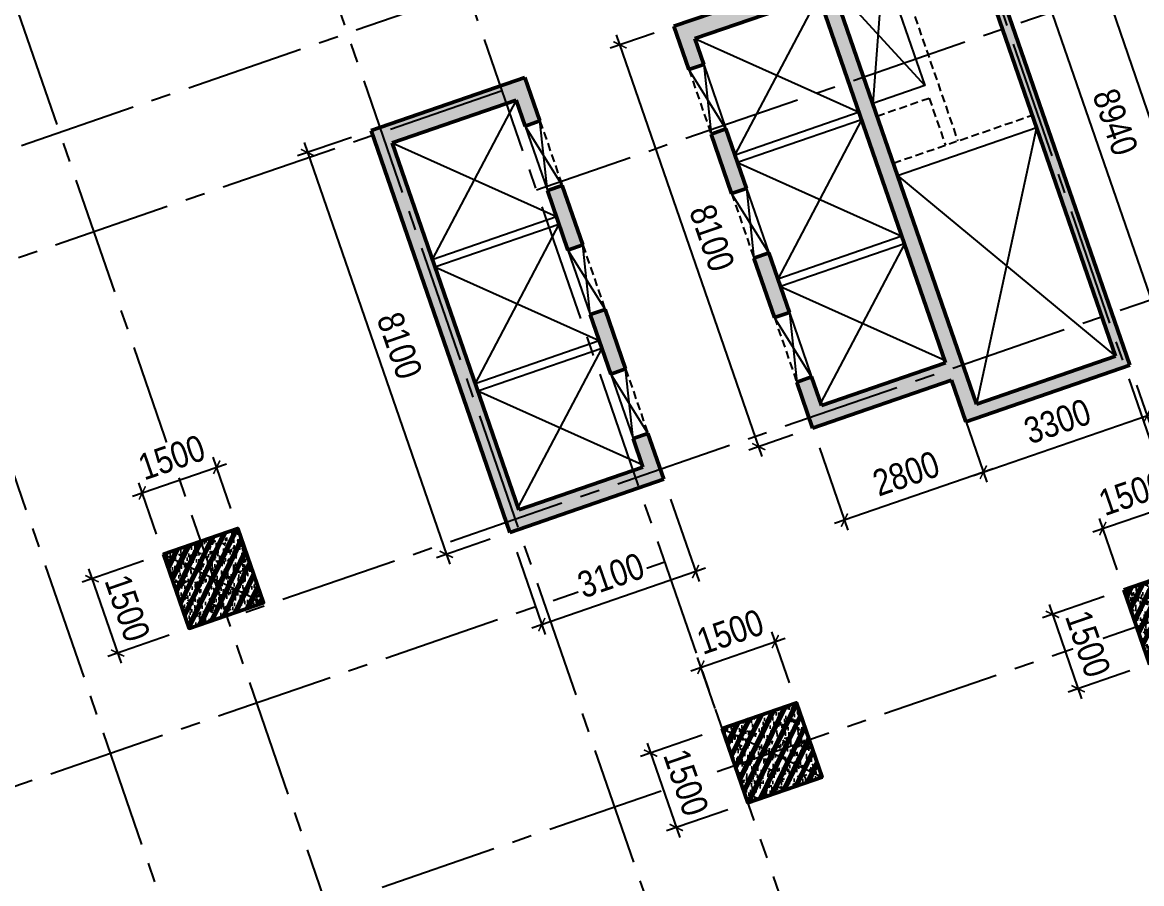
# Model space of a CAD drawing. Header units: millimetres. Extents: x -1534340 to 1713810, y -1348191 to 1114081.
# Drawn here: x 704083 to 725407, y -479469 to -463057 of the extents above; entities that cross this region are included whole.
import ezdxf
from ezdxf.xclip import XClip

# ---------------------------------------------------------------- set-up
doc = ezdxf.new("R2010")
doc.units = ezdxf.units.MM
doc.header["$LTSCALE"] = 100
doc.header["$XCLIPFRAME"] = 0
doc.header["$PDMODE"] = 32
doc.header["$PDSIZE"] = 2.5
for name, pattern in [('CENTER2', [1.125, 0.75, -0.125, 0.125, -0.125]), ('DASHED', [4.5, 3, -1.5]), ('Xref_ST_MBDV Cot vach 30.7.2022$0$DASHDOT', [1, 0.5, -0.25, 0, -0.25])]:
    doc.linetypes.add(name, pattern=pattern)
for name, color, linetype in [('ccu11-Khuat', 9, 'DASHED'), ('ccu11-Manh', 8, 'Continuous'), ('ccu11-Thay', 7, 'Continuous'), ('ccu12-Manh', 8, 'Continuous'), ('ccu12-Truc', 13, 'CENTER2'), ('KC2-DIM', 251, 'Continuous'), ('xref.asix of  podium$0$xref.asix of  podium$0$KT-Hatch', 251, 'Continuous'), ('Xref_ST_MBDV Cot vach 30.7.2022$0$Xref_ST_MBDV Cot vach 30.7.2022|Xref_ST_MBDV Cot vach 30.7.2022|Xref_ST_MBDV Cot vach 30.7.2022|Xref_ST_MBDV Cot vach 30.7.2022|A-WALL-PATT', 251, 'Continuous'), ('Xref_ST_MBDV Cot vach 30.7.2022$0$Xref_ST_MBDV Cot vach 30.7.2022|Xref_ST_MBDV Cot vach 30.7.2022|Xref_ST_MBDV Cot vach 30.7.2022|Xref_ST_MBDV Cot vach 30.7.2022|Site_plot line', 1, 'Xref_ST_MBDV Cot vach 30.7.2022$0$DASHDOT')]:
    doc.layers.add(name, color=color, linetype=linetype)
doc.layers.add('KT-Net cot vach', color=6, linetype='Continuous', lineweight=50)
doc.layers.add('xref.asix of  podium$0$xref.asix of  podium$0$ST_MBDV Cot vach 220805$0$KT-Net cot vach', color=6, linetype='Continuous', lineweight=50)
doc.styles.add('Arial Narrow', font='ARIALN.TTF')
doc.dimstyles.new('ccu12-200', dxfattribs={"dimscale": 200, "dimtxt": 2.5, "dimasz": 1, "dimexe": 1, "dimexo": 2, "dimgap": 1, "dimtad": 1, "dimdec": 0, "dimrnd": 5, "dimdsep": 46, "dimtxsty": 'Arial Narrow', "dimblk": 'ARCHTICK', "dimcen": -1, "dimdle": 1, "dimclrd": 256, "dimclre": 256, "dimclrt": 3, "dimadec": 0, "dimazin": 2, "dimtfac": 0.1, "dimtdec": 0, "dimtmove": 0, "dimatfit": 1, "dimldrblk": 'ARCHTICK', "dimfxl": 1, "dimtvp": 0.8333333333333334, "dimtolj": 1, "dimtzin": 12, "dimarcsym": 0})

# ---------------------------------------------------------------- blocks, each defined once
blk = doc.blocks.new('Xref_ST_MBDV Cot vach 30.7.2022$0$Tuong Vay01-flat-1')
at = {"layer": 'Xref_ST_MBDV Cot vach 30.7.2022$0$Xref_ST_MBDV Cot vach 30.7.2022|Xref_ST_MBDV Cot vach 30.7.2022|Xref_ST_MBDV Cot vach 30.7.2022|Xref_ST_MBDV Cot vach 30.7.2022|A-WALL-PATT'}
h = blk.add_hatch(dxfattribs=at)
h.set_pattern_fill('ACET-2D-VATLIEU04', color=256, scale=50, pattern_type=2)
h.set_pattern_definition([(49.99999999999999, (-11139561.83942936, -1407213.44759845), (-225.902473859489, 189.5546824974008), [37.49999998626113, -412.4999998488724]), (355, (-11139561.83942936, -1407213.44759845), (32.12721218541265, 367.2157156157773), [29.99999999490911, -329.9999999440002]), (100.4514, (-11139531.95358936, -1407216.06226845), (-341.2315265778452, -62.9441868767608), [31.87009499667636, -350.57105596344]), (46.18420000000001, (-11139561.83942936, -1407113.44759845), (-319.1804974675179, 306.2520974436775), [56.24999996954708, -618.749999665018]), (96.6356, (-11139517.37105686, -1407120.34425195), (-516.9959221575409, -60.14402179722674), [47.80514400473094, -525.8565000520404]), (351.1842, (-11139561.83942936, -1407113.44759845), (84.74077420309186, 546.3954293043353), [45.00000000792112, -495.0000000871323]), (21, (-11139511.83942936, -1407138.44759845), (-105.6808218676597, 275.3079533968121), [37.49999999934682, -412.499999992815]), (326.0000000000001, (-11139511.83942936, -1407138.44759845), (206.1288045682013, 305.5985201385338), [30.00000001746614, -330.0000001921275]), (71.4514, (-11139486.96831286, -1407155.22340145), (-328.9637652803212, 110.3801005582791), [31.87009499870726, -350.5710559857798]), (37.50000000000001, (-11139561.83942936, -1407213.44759845), (-78.13452938385308, 101.8269011885859), [0, -325.9999998517854, 0, -334.9999998476936, 0, -331.2499998493985]), (7.499999999999999, (-11139561.83942936, -1407213.44759845), (-23.27934638224542, 176.8241910238285), [0, -191.0000000278261, 0, -318.5000000464012, 0, -126.2500000183929]), (327.5, (-11139673.33942936, -1407213.44759845), (71.94441751949489, 112.9301145330537), [0, -125.0000000614986, 0, -390.0000001918756, 0, -517.5000002546042]), (317.5, (-11139723.33942936, -1407213.44759845), (158.0205495897681, 172.4491691102739), [0, -162.4999999478019, 0, -258.9999999168043, 0, -367.4999998819521]), (45, (-11139561.83942936, -1407213.44759845), (-150.2601910028607, 150.2601910026278), []), (45, (-11139561.83942936, -1407152.19759845), (-150.2601910028607, 150.2601910026278), [])])
h.paths.add_polyline_path([(-82665.42454257607, -118500.0088302612), (-81837.41861176863, -121132.0343658989), (-80902.71611081436, -123728.0834242017), (-79862.87874617614, -126283.8385967175), (-78719.63840653747, -128795.0430432414), (-77474.89874527603, -131257.5152608277), (-76130.7324262727, -133667.1548922951), (-74689.37767251953, -136019.9495540815), (-73153.2345392555, -138311.981517314), (-71524.86091735773, -140539.4342316107), (-69806.96827445179, -142698.5986796832), (-68002.4171395041, -144785.8795539467), (-66114.21234000102, -146797.8012427511), (-64145.497998368, -148731.0136179249), (-62099.55229647644, -150582.2976132843), (-59979.78201714717, -152348.5705846979), (-57789.71687134914, -154026.8914431464), (-55533.00362077914, -155614.4655520306), (-53213.40000534989, -157108.6493807235), (-50834.76848621853, -158506.954906286), (-48401.06981415115, -159807.0537564463), (-45916.35643433966, -161006.7810866404), (-43384.76573854871, -162104.1391847725), (-40810.51317570359, -163097.3007977149), (-38197.88523275405, -163984.6121738681), (-35551.23229684308, -164764.5958169776), (-32874.96141154505, -165435.9529462866), (-30173.5289383363, -165997.5656592443), (-27451.44813587703, -166448.4963081502), (-24701.85157574899, -166789.3238736566), (-4396.734290909022, -168938.2567786218), (36420.01678077132, -167648.2249503911), (41836.4863632936, -160718.6374020646), (12445.38596707024, -24367.66042796941), (8472.910947457654, -9248.974452903174), (-4718.707271176856, -5521.400683149928), (-10557.45827306993, -9946.818014640827), (-34021.18647153303, -27848.24941525888), (-39776.65152562223, -32008.57135346811), (-41248.85870469548, -35293.77142358455), (-45787.31564925052, -38574.38242801698), (-49368.4870454669, -38942.00303377653), (-57644.18705056235, -44924.06981060421), (-59844.65461433306, -46601.45355761005), (-61968.93197572604, -48362.30333496258), (-64019.60134904832, -50208.3517090485), (-65993.2459566202, -52136.53199238679), (-67886.59205765836, -54143.61763671576), (-69696.47008413821, -56226.27801198442), (-71419.8706161473, -58381.05012253253), (-73053.93764149398, -60604.33085121214), (-74595.93274202198, -62892.42844269238), (-76043.29574720934, -65241.53179885377), (-77393.615911806, -67647.72832025355), (-78644.64476583898, -70107.01135663176), (-79794.29917307012, -72615.28586126259), (-80840.66479975358, -75168.37520986283), (-81781.99930225872, -77762.02815519366), (-82616.73522835784, -80391.9259061541), (-83343.48262714595, -83053.68931881292), (-83961.03136360087, -85742.88618860021), (-84468.3531336058, -88455.03863057657), (-84864.60300002433, -91185.62932156771), (-85149.1148865223, -93930.11565387133), (-85321.41487544402, -96683.60341540864), (-85381.30445068702, -99529.50948559865), (-85328.50406530127, -102200.8374458619), (-85163.21024433896, -104955.3926120612), (-84885.69993967563, -107700.5945179402), (-84496.42936686985, -110432.1923394061), (-83996.04728951491, -113145.6335586284), (-83385.3738030456, -115836.3975027683)], flags=16)
h.paths.add_polyline_path([(-83625.45879450254, -118780.6341908188), (-82785.20518665202, -121451.592054751), (-81836.67593448795, -124086.0436255364), (-80781.45706173405, -126679.6041032514), (-79621.30565389246, -129227.9548506811), (-78358.15352366865, -131726.8525110248), (-76994.10399421491, -134172.1360737709), (-75531.42839684151, -136559.7338032422), (-73972.56228888594, -138885.6700187323), (-72320.10139823705, -141146.0717144171), (-70576.79730102606, -143337.1750085717), (-68745.55283991061, -145455.3314108832), (-66829.41729043424, -147497.0138977058), (-64831.58128353581, -149458.8227850739), (-62755.37149274349, -151337.4913895966), (-60604.24509477988, -153129.8914679771), (-58381.7840128839, -154833.0384259534), (-56091.68895242736, -156444.0962880657), (-53737.77323871478, -157960.3824199464), (-51323.95646727085, -159379.3719952791), (-48854.25797718205, -160698.7021999834), (-46332.79015832208, -161916.1761666269), (-43763.75160367042, -163029.7666325136), (-41151.42011806555, -164037.6193153583), (-38500.14559506811, -164938.0560009221), (-35814.34277378954, -165729.5773374715), (-33098.48388773762, -166410.8653324069), (-30357.09121792205, -166980.7855469028), (-27594.72956264392, -167438.3889849058), (-24815.98988816142, -167782.8289991841), (-4433.735052675009, -169939.9255319908), (36919.56229590811, -168632.9359166666), (42912.68845487945, -160965.5998827359), (13418.22973546013, -24135.12373521132), (9294.838300889242, -8442.070929647249), (-4925.935208282433, -4423.687328800617), (-11162.76267831214, -9150.82235655561), (-34617.47974592447, -27045.37879939191), (-40579.63196872547, -31355.10398377781), (-42051.83914779872, -34640.30405389448), (-46155.98199344426, -37606.97231750819), (-49737.15338966064, -37974.59292326774), (-58240.31235744618, -44121.0777798905), (-60467.11885703541, -45818.53930653841), (-62622.81900685839, -47605.43596977205), (-64703.8232677374, -49478.79233927629), (-66706.66158131324, -51435.49383058609), (-68628.013630962, -53472.26783320424), (-70464.66541309468, -55585.73726807744), (-72213.55809716694, -57772.38228180911), (-73871.79587351345, -60028.54927773564), (-75436.60120790266, -62350.49395546387), (-76905.37393212318, -64734.34577669739), (-78275.66833624989, -67176.13529814105), (-79545.20269040763, -69671.7966022063), (-80711.86304414831, -72217.17406733404), (-81773.70674647763, -74808.02928769216), (-82728.96568063274, -77440.04813065287), (-83576.04920824617, -80108.84792049509), (-84313.5468179807, -82809.98473610263), (-84940.23047422245, -85538.9608107484), (-85455.05666192248, -88291.23202148662), (-85857.16812421381, -91062.21545574092), (-86145.88844638877, -93847.29761108034), (-86320.75738810934, -96641.83923533), (-86381.51240370423, -99528.87035845965), (-86327.91179009154, -102240.684236032), (-86160.19218073785, -105035.6641918905), (-85878.57688103244, -107821.473743778), (-85483.548480995, -110593.4755141111), (-84975.76463904232, -113347.0545681345), (-84356.0573821161, -116077.6233250971)])
at = {"layer": 'Xref_ST_MBDV Cot vach 30.7.2022$0$Xref_ST_MBDV Cot vach 30.7.2022|Xref_ST_MBDV Cot vach 30.7.2022|Xref_ST_MBDV Cot vach 30.7.2022|Xref_ST_MBDV Cot vach 30.7.2022|Site_plot line', "ltscale": 5000}
blk.add_arc((-17764.15298610739, -99528.87035845988), 69167.3594175971, 126.1463596527413, 263.7926961611879, dxfattribs=at)
blk = doc.blocks.new('Grid-ST-flat-3')
at = {"layer": 'ccu12-Truc', "ltscale": 30}
for p, q in [((354060.2251921427, -35261.67722702224), (370215.9049475128, -82056.07930523856)), ((352169.7243788354, -35914.36909527634), (368325.4041342058, -82708.77117349271)), ((343189.8455156267, -39014.65546948352), (361219.3016763728, -91236.39007851167)), ((340897.6132794917, -39806.04435974167), (359986.9050177329, -95097.55833493307)), ((335415.1609209012, -41698.85077767866), (354504.452659484, -96990.36475386203)), ((332626.6722212732, -42661.57128335355), (351715.9639600301, -97953.08526004129)), ((373810.3320323362, -49513.02102186112), (349695.2078323849, -57838.72253210988)), ((348389.8671523775, -54057.70604856691), (307655.7401533651, -68121.08717252291)), ((375703.1355340295, -54995.47438727948), (343807.6216429826, -66007.34088114498)), ((349042.5590209737, -55948.20686175593), (308308.4320219612, -70011.58798571193)), ((377595.9390357225, -60477.92775269796), (312746.7367284151, -82866.99351539748)), ((352142.8453968058, -64928.08572440385), (311408.7183977929, -78991.46684835991))]:
    blk.add_line(p, q, dxfattribs=at)
blk = doc.blocks.new('LOI-B2-T1-PN')
at = {"layer": 'xref.asix of  podium$0$xref.asix of  podium$0$KT-Hatch'}
h = blk.add_hatch(dxfattribs=at)
h.set_pattern_fill('BTCT', color=256, scale=40)
h.set_pattern_definition([(49.99999999999999, (106559.8543703835, -42147.03074568091), (286.9040730403014, -25.10085399303804), [30, -330]), (355, (106559.8543703835, -42147.03074568091), (-55.50053344520001, 300.8768534800047), [24, -264]), (100.4514, (106583.7630423829, -42149.12248168094), (231.4037526856086, 275.7758168243814), [25.496076, -280.4568448]), (46.18420000000001, (106559.8543703835, -42067.03074568091), (426.8964194502578, -66.20760573160723), [45, -495]), (96.6356, (106595.4290683828, -42072.54806848092), (373.8650822194813, 389.6471483601767), [38.2441152, -420.6852]), (351.1842, (106559.8543703835, -42067.03074568091), (373.8647780534509, 389.6474403701299), [36, -396]), (21, (106599.8543703835, -42087.03074568091), (238.7628208473847, -161.0475562661355), [30, -330]), (326.0000000000001, (106599.8543703835, -42087.03074568091), (97.32613276863269, 290.0600180187412), [24, -264]), (71.4514, (106619.7512635831, -42100.45138808095), (336.089051432596, 129.012198683981), [25.496076, -280.4568448]), (37.50000000000001, (106559.8543703835, -42147.03074568091), (4.863942126916267, 133.1575415325246), [0, -260.8, 0, -268, 0, -265]), (7.499999999999999, (106559.8543703835, -42147.03074568091), (105.2278149768594, 157.7646847529441), [0, -152.8, 0, -254.8, 0, -101]), (327.5, (106470.6543703843, -42147.03074568091), (213.5289744689636, -9.021948693751902), [0, -100, 0, -312, 0, -414]), (317.5, (106430.6543703843, -42147.03074568091), (233.2744677369545, 40.04199293292709), [0, -130, 0, -207.2, 0, -294]), (45, (106559.8543703835, -42147.03074568091), (-106.0660171779821, 106.0660171779821), []), (45, (106630.5650483835, -42147.03074568091), (-106.0660171779821, 106.0660171779821), [])])
h.paths.add_polyline_path([(49433.65392537601, 3363.971816275036), (49622.70400670543, 3429.241003099829), (52034.40045988187, -3556.159502078313), (48915.07411792129, -4633.101084687049), (48640.94353325665, -3839.090743097011), (45994.24239462428, -4752.85935864388), (45691.49887049571, -3875.972566526849), (45975.07399249263, -3778.068786289543), (46163.59643967636, -4324.117936077528), (48526.72245631367, -3508.253100767964), (46111.76254379749, 3486.599908476695), (43748.63652716018, 2670.735073167132), (43919.09460751154, 2177.008775634924), (43635.51948551461, 2079.104995397851), (43350.84032822028, 2903.668935258873), (49116.86780881323, 4894.379133414477), (49182.13699563965, 4705.32905208366), (46346.385775676, 3726.291249711998), (49117.06275638752, -4298.884702786105), (51763.76389501989, -3385.116087239236)])
h.paths.add_polyline_path([(45550.82427813113, -2549.2432576383), (45267.2491561342, -2647.147037875606), (44875.63403518684, -1512.846549890004), (45159.2091571819, -1414.942769652931)], flags=17)
h.paths.add_polyline_path([(44734.9594428204, -186.1172410016879), (44451.38432082534, -284.0210212389939), (44059.76919987611, 850.2794667466078), (44343.34432187304, 948.1832469836809)], flags=17)
h.paths.add_polyline_path([(42855.74765053205, -4855.010368898511), (42572.17252853513, -4952.914149135584), (42759.82144065574, -5496.433132962091), (40396.69542402029, -6312.297968271887), (37981.73551150225, 682.555040972773), (40344.86152813956, 1498.419876282569), (40516.19314355403, 1002.163412788883), (40799.76826555096, 1100.067193025956), (40514.21557319351, 1927.161298848689), (37583.93931256421, 915.4889030647464), (40227.34137896635, -6741.039390838239), (43157.61763959564, -5729.366995054064)])
h.paths.add_polyline_path([(42431.49793617055, -3626.184840247501), (42147.92281417362, -3724.088620484574), (41756.30769322626, -2589.788132498972), (42039.88281522132, -2491.884352261899)], flags=17)
h.paths.add_polyline_path([(41615.63310086168, -1263.058823610656), (41332.05797886476, -1360.962603847962), (40940.44285791554, -226.6621158623602), (41224.01797991246, -128.7583356250543)], flags=17)
at = {"ltscale": 0.5}
for points in [[(47338.89869169029, 4068.954476753715), (48131.91931109922, 1771.995990066498), (47139.40639508469, 1429.33276302478)], [(46878.6754889877, 1265.261452838255), (44515.54947235039, 449.3966175308451)], [(46927.62737910636, 1123.473891840084), (44564.50136246951, 307.6090565305785)], [(47612.56603217917, 58.84123054385418), (50259.30912839295, 972.4882855381584)], [(38748.64845669363, -1538.783414665668), (41111.77447333024, -722.918579354824)], [(38797.60034681251, -1680.570975663897), (41160.72636344936, -864.7061403541593)], [(47694.5403242968, -1097.86456379859), (45331.41430765949, -1913.729399106058)], [(47743.49221441522, -1239.652124796819), (45380.36619777861, -2055.516960106383)], [(39564.51329200342, -3901.909431302338), (41927.6393086398, -3086.044595991494)], [(39613.46518212208, -4043.696992300509), (41976.59119875915, -3227.832156990771)]]:
    blk.add_lwpolyline(points, dxfattribs=at)
at = {"layer": 'ccu11-Khuat', "ltscale": 0.5}
blk.add_line((47575.21129335393, 4150.540960284707), (48759.82455109805, 719.3471057733987), dxfattribs=at)
at = {"layer": 'ccu11-Khuat', "color": 6, "ltscale": 0.5}
for points in [[(43635.51948551554, 2079.104995394358), (44059.76919987681, 850.2794667433482)], [(40799.76826555096, 1100.067193025956), (41224.01797991246, -128.7583356250543)], [(44451.38432082534, -284.021021238761), (44875.63403518684, -1512.846549889771)], [(41615.63310086331, -1263.058823609666), (42039.88281522482, -2491.884352260677)], [(45267.2491561342, -2647.147037875839), (45691.49887049431, -3875.972566527314)], [(42431.49793617055, -3626.184840247501), (42855.74765053205, -4855.010368898511)]]:
    blk.add_lwpolyline(points, dxfattribs=at)
at = {"layer": 'ccu11-Khuat', "ltscale": 0.5}
for points in [[(47220.99287861586, 1193.020161361084), (48213.49494131166, 1535.679641314899), (48523.45610908046, 637.753493136086)], [(47530.99040205311, 295.1575790462084), (50177.7334982669, 1208.804634040513)]]:
    blk.add_lwpolyline(points, dxfattribs=at)
at = {"layer": 'ccu11-Thay', "color": 6, "ltscale": 0.5}
for points in [[(43919.09460751223, 2177.00877563213), (44343.34432187374, 948.1832469808869)], [(40516.19314355403, 1002.163412788883), (40940.44285791554, -226.6621158623602)], [(44734.95944282226, -186.1172410009895), (45159.20915718377, -1414.942769652233)], [(41332.05797886639, -1360.96260384674), (41756.30769322789, -2589.788132497983)], [(45550.82427813089, -2549.243257638416), (45975.07399249123, -3778.068786290009)], [(42147.92281417362, -3724.088620484574), (42572.17252853513, -4952.914149135817)]]:
    blk.add_lwpolyline(points, dxfattribs=at)
at = {"layer": 'ccu12-Manh', "ltscale": 0.5}
for points in [[(47338.89869169029, 4068.954476753657), (47139.40639508469, 1429.33276302478)], [(46346.385775676, 3726.291249711998), (48131.91931109922, 1771.995990066498)], [(46110.88900873368, 3489.130074438057), (44514.67593728798, 451.9267834898783)], [(43747.76299209637, 2673.265239128261), (46877.80195392435, 1267.791618800664)], [(40344.86152813956, 1498.419876282569), (38748.64845669386, -1538.78341466561)], [(46927.62737910636, 1123.473891840084), (45331.41430766066, -1913.729399108095)], [(50259.30897807376, 972.4882336484152), (49117.06275638752, -4298.884702786105)], [(37981.73551150225, 682.555040972773), (41111.77447333024, -722.918579354824)], [(44564.50136246905, 307.6090565302875), (47694.54032429704, -1097.86456379731)], [(47612.76617613016, 58.91031958063832), (51763.76389501989, -3385.116087239236)], [(41160.72636344936, -864.7061403542175), (39564.51329200366, -3901.909431302396)], [(47743.49221441639, -1239.652124796412), (46147.27914297068, -4276.855415744591)], [(38797.60034681205, -1680.570975664014), (41927.63930864003, -3086.044595991611)], [(45380.36619777908, -2055.516960106208), (48510.40515960706, -3460.990580433805)], [(41976.59119875869, -3227.832156990888), (40380.37812731299, -6265.035447939066)], [(39613.46518212138, -4043.696992300684), (42743.50414394937, -5449.170612628281)]]:
    blk.add_lwpolyline(points, dxfattribs=at)
at = {"layer": 'KC2-DIM', "ltscale": 0.5}
for points in [[(43919.094607512, 2177.008775632479), (44059.76919987658, 850.2794667436974)], [(44343.3443218735, 948.1832469813526), (43635.51948551508, 2079.104995394708)], [(40940.44285791554, -226.6621158623602), (40799.76826555096, 1100.067193025956)], [(40516.19314355403, 1002.163412788883), (41224.01797991246, -128.7583356250543)], [(44734.95944282203, -186.1172410005238), (44875.63403518661, -1512.846549889422)], [(45159.2091571833, -1414.942769651767), (44451.38432082511, -284.0210212384118)], [(41756.30769322487, -2589.788132498972), (41615.63310086029, -1263.058823610656)], [(41332.05797886336, -1360.962603847729), (42039.88281522179, -2491.884352261666)], [(45550.82427813066, -2549.243257637951), (45691.49887049408, -3875.972566526965)], [(45975.07399249123, -3778.068786289659), (45267.24915613374, -2647.147037875489)], [(42147.9228141692, -3724.088620485563), (42855.74765052786, -4855.0103688995)], [(42572.1725285307, -4952.914149136806), (42431.49793616636, -3626.18484024849)]]:
    blk.add_lwpolyline(points, dxfattribs=at)
at = {"layer": 'xref.asix of  podium$0$xref.asix of  podium$0$ST_MBDV Cot vach 220805$0$KT-Net cot vach', "extrusion": (-3.35282951705558e-09, 1.998521292752062e-08, 0.9999999999999999)}
for p, q in [((49116.86780881323, 4894.379133414477), (43350.84032822028, 2903.668935258873)), ((46346.385775676, 3726.291249711998), (49117.06275638752, -4298.884702786105)), ((46111.76254379749, 3486.599908476695), (43748.63652716018, 2670.735073167132)), ((48526.72245631367, -3508.253100767964), (46111.76254379749, 3486.599908476695)), ((52034.40045988187, -3556.159502078313), (49622.70400670543, 3429.241003099829)), ((51763.76389501989, -3385.116087239236), (49433.65392537601, 3363.971816275036)), ((40514.21557319351, 1927.161298848689), (37583.93931256421, 915.4889030647464)), ((40799.76826555096, 1100.067193025956), (40514.21557319351, 1927.161298848689)), ((40344.86152813956, 1498.419876282569), (37981.73551150225, 682.555040972773)), ((40516.19314355403, 1002.163412788883), (40344.86152813956, 1498.419876282569)), ((37583.93931256421, 915.4889030647464), (40227.34137896635, -6741.039390838239)), ((37981.73551150225, 682.555040972773), (40396.69542402029, -6312.297968271887)), ((49117.06275638752, -4298.884702786105), (51763.76389501989, -3385.116087239236)), ((46163.59643967636, -4324.117936077528), (48526.72245631367, -3508.253100767964)), ((48915.07411792129, -4633.101084687049), (52034.40045988187, -3556.159502078313)), ((45975.07399249263, -3778.068786289543), (46163.59643967636, -4324.117936077528)), ((45691.49887049571, -3875.972566526849), (45994.24239462428, -4752.85935864388)), ((45994.24239462428, -4752.85935864388), (48640.94353325665, -3839.090743097011)), ((48915.07411792129, -4633.101084687049), (48640.94353325665, -3839.090743097011)), ((43157.61763959564, -5729.366995054064), (42855.74765053205, -4855.010368898511)), ((42759.82144065574, -5496.433132962091), (42572.17252853513, -4952.914149135584)), ((40396.69542402029, -6312.297968271887), (42759.82144065574, -5496.433132962091)), ((40227.34137896635, -6741.039390838239), (43157.61763959564, -5729.366995054064))]:
    blk.add_line(p, q, dxfattribs=at)
at = {"layer": 'xref.asix of  podium$0$xref.asix of  podium$0$ST_MBDV Cot vach 220805$0$KT-Net cot vach', "color": 6, "extrusion": (-3.35282951705558e-09, 1.998521292752062e-08, 0.9999999999999999)}
for p, q in [((43350.84032822028, 2903.668935258873), (43635.51948551461, 2079.104995397851)), ((43748.63652716018, 2670.735073167132), (43919.09460751154, 2177.008775634924)), ((44343.34432187304, 948.1832469836809), (44734.9594428204, -186.1172410016879)), ((44059.76919987611, 850.2794667466078), (44451.38432082534, -284.0210212389939)), ((41615.63310086168, -1263.058823610656), (41224.01797991246, -128.7583356250543)), ((41332.05797886476, -1360.962603847962), (40940.44285791554, -226.6621158623602)), ((45159.2091571819, -1414.942769652931), (45550.82427813113, -2549.2432576383)), ((44875.63403518684, -1512.846549890004), (45267.2491561342, -2647.147037875606)), ((42431.49793617055, -3626.184840247501), (42039.88281522132, -2491.884352261899)), ((42147.92281417362, -3724.088620484574), (41756.30769322626, -2589.788132498972))]:
    blk.add_line(p, q, dxfattribs=at)
at = {"layer": 'xref.asix of  podium$0$xref.asix of  podium$0$ST_MBDV Cot vach 220805$0$KT-Net cot vach', "color": 6}
for p, q in [((43919.09460751154, 2177.008775634924), (43635.51948551461, 2079.104995397851)), ((40799.76826555096, 1100.067193025956), (40516.19314355403, 1002.163412788883)), ((44343.34432187304, 948.1832469836809), (44059.76919987611, 850.2794667466078)), ((41224.01797991246, -128.7583356250543), (40940.44285791554, -226.6621158623602)), ((44734.9594428204, -186.1172410016879), (44451.38432082534, -284.0210212389939)), ((41615.63310086168, -1263.058823610656), (41332.05797886476, -1360.962603847962)), ((45159.2091571819, -1414.942769652931), (44875.63403518684, -1512.846549890004)), ((42039.88281522132, -2491.884352261899), (41756.30769322626, -2589.788132498972)), ((45550.82427813113, -2549.2432576383), (45267.2491561342, -2647.147037875606)), ((42431.49793617055, -3626.184840247501), (42147.92281417362, -3724.088620484574)), ((42855.74765053205, -4855.010368898511), (42572.17252853513, -4952.914149135584))]:
    blk.add_line(p, q, dxfattribs=at)
at = {"layer": 'xref.asix of  podium$0$xref.asix of  podium$0$ST_MBDV Cot vach 220805$0$KT-Net cot vach'}
blk.add_line((45975.07399249263, -3778.068786289543), (45691.49887049571, -3875.972566526849), dxfattribs=at)
blk = doc.blocks.new('*U151')
h = blk.add_hatch()
h.set_pattern_fill('VATLIEU04', color=250, scale=40, style=0, pattern_type=2)
h.set_pattern_definition([(49.99999999999999, (550, -550), (286.9040730403014, -25.10085399303804), [30, -330]), (355, (550, -550), (-55.50053344520001, 300.8768534800047), [24, -264]), (100.4514, (573.908672, -552.091736), (231.4037526856086, 275.7758168243814), [25.496076, -280.4568448]), (46.18420000000001, (550, -470), (426.8964194502578, -66.20760573160723), [45, -495]), (96.6356, (585.574698, -475.5173228), (373.8650822194813, 389.6471483601767), [38.2441152, -420.6852]), (351.1842, (550, -470), (373.8647780534509, 389.6474403701299), [36, -396]), (21, (590, -490), (238.7628208473847, -161.0475562661355), [30, -330]), (326.0000000000001, (590, -490), (97.32613276863269, 290.0600180187412), [24, -264]), (71.4514, (609.8968932, -503.4206424), (336.089051432596, 129.012198683981), [25.496076, -280.4568448]), (37.50000000000001, (550, -550), (4.863942126916267, 133.1575415325246), [0, -260.8, 0, -268, 0, -265]), (7.499999999999999, (550, -550), (105.2278149768594, 157.7646847529441), [0, -152.8, 0, -254.8, 0, -101]), (327.5, (460.8, -550), (213.5289744689636, -9.021948693751902), [0, -100, 0, -312, 0, -414]), (317.5, (420.8, -550), (233.2744677369545, 40.04199293292709), [0, -130, 0, -207.2, 0, -294]), (45, (550, -550), (-120.2081528017131, 120.2081528017131), []), (45, (550, -501), (-120.2081528017131, 120.2081528017131), [])])
h.paths.add_polyline_path([(-475, 475), (1025, 475), (1025, -1025), (-475, -1025)])
at = {"color": 6, "ltscale": 0.25}
blk.add_lwpolyline([(-475, 475), (1025, 475), (1025, -1025), (-475, -1025)], close=True, dxfattribs=at)
at = {"layer": 'Defpoints', "linetype": 'ByBlock', "ltscale": 30}
for p, q in [((1025, 475), (-475, -1025)), ((-475, 475), (1025, -1025))]:
    blk.add_line(p, q, dxfattribs=at)
blk = doc.blocks.new('MBDV-B1-T1-PN')
at = {"layer": 'KT-Net cot vach', "rotation": 19.04713795399666}
for p in [(34229.5406683262, -7447.579368080595), (52528.30691644386, -8127.581932688248), (44871.77846938628, -10770.9840538142)]:
    blk.add_blockref('*U151', p, dxfattribs=at)
blk = doc.blocks.new('_ARCHTICK')
at = {"color": 0, "linetype": 'ByBlock', "const_width": 0.15}
blk.add_lwpolyline([(-0.5, -0.5), (0.5, 0.5)], dxfattribs=at)
blk = doc.blocks.new('*D892')
at = {"layer": 'Defpoints', "color": 0, "ltscale": 0.5, "transparency": 16777216}
for p in [(707785.7110909596, -471533.562779667), (708188.0139897845, -472698.8200693396), (706770.1383798105, -473188.3389705482)]:
    blk.add_point(p, dxfattribs=at)
at = {"layer": 'KC2-DIM', "lineweight": -2, "ltscale": 0.5, "transparency": 16777216}
for p, q in [((708057.4756161289, -472320.7199066798), (707720.4419041318, -471344.5126983371)), ((706178.7853996556, -472088.3508677033), (707974.7611722895, -471468.2935928392)), ((706639.6000061549, -472810.2388078885), (706302.5662941576, -471834.0315995456))]:
    blk.add_line(p, q, dxfattribs=at)
at = {"layer": 'KC2-DIM', "lineweight": -2, "ltscale": 0.5, "transparency": 16777216, "xscale": 200, "yscale": 200, "zscale": 200}
for p, rotation in [((707785.7110909596, -471533.562779667), 19.04713795399314), ((706367.8354809855, -472023.0816808755), 199.0471379539931)]:
    blk.add_blockref('_ARCHTICK', p, dxfattribs=dict(at, rotation=rotation))
at = {"layer": 'KC2-DIM', "color": 3, "ltscale": 0.5, "transparency": 16777216, "insert": (706928.1923898326, -471347.9624868072), "char_height": 500, "attachment_point": 5, "rotation": 19.04713795399314, "style": 'Arial Narrow', "bg_fill": 3, "box_fill_scale": 1.1, "bg_fill_color": 256, "bg_fill_true_color": 13158600, "bg_fill_transparency": 0}
blk.add_mtext('\\A1;1500', dxfattribs=at)
blk = doc.blocks.new('*D891')
at = {"layer": 'Defpoints', "color": 0, "ltscale": 0.5, "transparency": 16777216}
for p in [(706770.1383798105, -473188.3389705482), (707259.6572810189, -474606.2145805224), (705898.6815221536, -475076.0889146068)]:
    blk.add_point(p, dxfattribs=at)
at = {"layer": 'KC2-DIM', "lineweight": -2, "ltscale": 0.5, "transparency": 16777216}
for p, q in [((706392.0382171507, -473318.8773442038), (705220.1125396151, -473723.4824914605)), ((705343.8934341172, -473469.1632233028), (705963.9507089814, -475265.1389959367)), ((706881.5571183591, -474736.752954178), (705709.6314408237, -475141.3581014347))]:
    blk.add_line(p, q, dxfattribs=at)
at = {"layer": 'KC2-DIM', "lineweight": -2, "ltscale": 0.5, "transparency": 16777216, "xscale": 200, "yscale": 200, "zscale": 200}
for p, rotation in [((705409.162620945, -473658.2133046327), 109.0471379539931), ((705898.6815221536, -475076.0889146068), 289.0471379539931)]:
    blk.add_blockref('_ARCHTICK', p, dxfattribs=dict(at, rotation=rotation))
at = {"layer": 'KC2-DIM', "color": 3, "ltscale": 0.5, "transparency": 16777216, "insert": (706084.2818150133, -474218.5702134799), "char_height": 500, "attachment_point": 5, "rotation": 289.0471379539931, "style": 'Arial Narrow', "bg_fill": 3, "box_fill_scale": 1.1, "bg_fill_color": 256, "bg_fill_true_color": 13158600, "bg_fill_transparency": 0}
blk.add_mtext('\\A1;1500', dxfattribs=at)
blk = doc.blocks.new('*D894')
at = {"layer": 'Defpoints', "color": 0, "ltscale": 0.5, "transparency": 16777216}
for p in [(718427.9488920198, -474856.9674654009), (718830.2517908447, -476022.2247550733), (717412.3761808705, -476511.7436562819)]:
    blk.add_point(p, dxfattribs=at)
at = {"layer": 'KC2-DIM', "lineweight": -2, "ltscale": 0.5, "transparency": 16777216}
for p, q in [((716821.0232007158, -475411.7555534373), (718616.9989733498, -474791.6982785731)), ((718699.7134171891, -475644.1245924135), (718362.679705192, -474667.917384071)), ((717281.8378072148, -476133.6434936221), (716944.8040952178, -475157.4362852796))]:
    blk.add_line(p, q, dxfattribs=at)
at = {"layer": 'KC2-DIM', "lineweight": -2, "ltscale": 0.5, "transparency": 16777216, "xscale": 200, "yscale": 200, "zscale": 200}
for p, rotation in [((718427.9488920198, -474856.9674654009), 19.04713795399314), ((717010.0732820457, -475346.4863666095), 199.0471379539931)]:
    blk.add_blockref('_ARCHTICK', p, dxfattribs=dict(at, rotation=rotation))
at = {"layer": 'KC2-DIM', "color": 3, "ltscale": 0.5, "transparency": 16777216, "insert": (717570.4301908927, -474671.3671725411), "char_height": 500, "attachment_point": 5, "rotation": 19.04713795399314, "style": 'Arial Narrow', "bg_fill": 3, "box_fill_scale": 1.1, "bg_fill_color": 256, "bg_fill_true_color": 13158600, "bg_fill_transparency": 0}
blk.add_mtext('\\A1;1500', dxfattribs=at)
blk = doc.blocks.new('*D893')
at = {"layer": 'Defpoints', "color": 0, "ltscale": 0.5, "transparency": 16777216}
for p in [(717412.3761808705, -476511.7436562818), (717901.895082079, -477929.619266256), (716540.9193232137, -478399.4936003404)]:
    blk.add_point(p, dxfattribs=at)
at = {"layer": 'KC2-DIM', "lineweight": -2, "ltscale": 0.5, "transparency": 16777216}
for p, q in [((717034.2760182107, -476642.2820299375), (715862.3503406753, -477046.8871771941)), ((715986.1312351774, -476792.5679090364), (716606.1885100416, -478588.5436816703)), ((717523.7949194192, -478060.1576399116), (716351.8692418839, -478464.7627871683))]:
    blk.add_line(p, q, dxfattribs=at)
at = {"layer": 'KC2-DIM', "lineweight": -2, "ltscale": 0.5, "transparency": 16777216, "xscale": 200, "yscale": 200, "zscale": 200}
for p, rotation in [((716051.4004220052, -476981.6179903663), 109.0471379539931), ((716540.9193232137, -478399.4936003404), 289.0471379539931)]:
    blk.add_blockref('_ARCHTICK', p, dxfattribs=dict(at, rotation=rotation))
at = {"layer": 'KC2-DIM', "color": 3, "ltscale": 0.5, "transparency": 16777216, "insert": (716726.5196160735, -477541.9748992135), "char_height": 500, "attachment_point": 5, "rotation": 289.0471379539931, "style": 'Arial Narrow', "bg_fill": 3, "box_fill_scale": 1.1, "bg_fill_color": 256, "bg_fill_true_color": 13158600, "bg_fill_transparency": 0}
blk.add_mtext('\\A1;1500', dxfattribs=at)
blk = doc.blocks.new('*D896')
at = {"layer": 'Defpoints', "color": 0, "ltscale": 0.5, "transparency": 16777216}
for p in [(726084.4773390774, -472213.5653442749), (726486.7802379023, -473378.8226339474), (725068.904627928, -473868.3415351559)]:
    blk.add_point(p, dxfattribs=at)
at = {"layer": 'KC2-DIM', "lineweight": -2, "ltscale": 0.5, "transparency": 16777216}
for p, q in [((726356.2418642467, -473000.7224712876), (726019.2081522496, -472024.515262945)), ((724477.5516477732, -472768.3534323112), (726273.5274204073, -472148.296157447)), ((724938.3662542724, -473490.241372496), (724601.3325422753, -472514.0341641535))]:
    blk.add_line(p, q, dxfattribs=at)
at = {"layer": 'KC2-DIM', "lineweight": -2, "ltscale": 0.5, "transparency": 16777216, "xscale": 200, "yscale": 200, "zscale": 200}
for p, rotation in [((726084.4773390774, -472213.5653442749), 19.04713795399314), ((724666.6017291031, -472703.0842454834), 199.0471379539931)]:
    blk.add_blockref('_ARCHTICK', p, dxfattribs=dict(at, rotation=rotation))
at = {"layer": 'KC2-DIM', "color": 3, "ltscale": 0.5, "transparency": 16777216, "insert": (725226.9586379504, -472027.965051415), "char_height": 500, "attachment_point": 5, "rotation": 19.04713795399314, "style": 'Arial Narrow', "bg_fill": 3, "box_fill_scale": 1.1, "bg_fill_color": 256, "bg_fill_true_color": 13158600, "bg_fill_transparency": 0}
blk.add_mtext('\\A1;1500', dxfattribs=at)
blk = doc.blocks.new('*D895')
at = {"layer": 'Defpoints', "color": 0, "ltscale": 0.5, "transparency": 16777216}
for p in [(725068.9046279282, -473868.3415351558), (725558.4235291365, -475286.2171451299), (724197.4477702715, -475756.0914792143)]:
    blk.add_point(p, dxfattribs=at)
at = {"layer": 'KC2-DIM', "lineweight": -2, "ltscale": 0.5, "transparency": 16777216}
for p, q in [((724690.8044652684, -473998.8799088114), (723518.878787733, -474403.485056068)), ((723642.6596822351, -474149.1657879104), (724262.7169570992, -475945.1415605442)), ((725180.3233664767, -475416.7555187855), (724008.3976889416, -475821.3606660421))]:
    blk.add_line(p, q, dxfattribs=at)
at = {"layer": 'KC2-DIM', "lineweight": -2, "ltscale": 0.5, "transparency": 16777216, "xscale": 200, "yscale": 200, "zscale": 200}
for p, rotation in [((723707.9288690629, -474338.2158692403), 109.0471379539931), ((724197.4477702715, -475756.0914792143), 289.0471379539931)]:
    blk.add_blockref('_ARCHTICK', p, dxfattribs=dict(at, rotation=rotation))
at = {"layer": 'KC2-DIM', "color": 3, "ltscale": 0.5, "transparency": 16777216, "insert": (724383.0480631312, -474898.5727780873), "char_height": 500, "attachment_point": 5, "rotation": 289.0471379539931, "style": 'Arial Narrow', "bg_fill": 3, "box_fill_scale": 1.1, "bg_fill_color": 256, "bg_fill_true_color": 13158600, "bg_fill_transparency": 0}
blk.add_mtext('\\A1;1500', dxfattribs=at)
blk = doc.blocks.new('*D957')
at = {"layer": 'Defpoints', "color": 0, "ltscale": 0.5, "transparency": 16777216}
for p in [(725179.0064332407, -469590.8987289882), (725510.7737175322, -470551.851900454), (722059.68009128, -470667.8403115972)]:
    blk.add_point(p, dxfattribs=at)
at = {"layer": 'KC2-DIM', "lineweight": -2, "ltscale": 0.5, "transparency": 16777216}
for p, q in [((725309.5448068902, -469968.9988916501), (725576.042904357, -470740.901981785)), ((722202.3972942405, -471694.0626698876), (725699.8237988631, -470486.5827136292)), ((722190.2184649296, -471045.940474259), (722456.7165623963, -471817.8435643938))]:
    blk.add_line(p, q, dxfattribs=at)
at = {"layer": 'KC2-DIM', "lineweight": -2, "ltscale": 0.5, "transparency": 16777216, "xscale": 200, "yscale": 200, "zscale": 200}
for p, rotation in [((725510.7737175322, -470551.851900454), 19.04713795307303), ((722391.4473755716, -471628.7934830628), 199.047137953073)]:
    blk.add_blockref('_ARCHTICK', p, dxfattribs=dict(at, rotation=rotation))
at = {"layer": 'KC2-DIM', "color": 3, "ltscale": 0.5, "transparency": 16777216, "insert": (723802.5296504188, -470659.9629482921), "char_height": 500, "attachment_point": 5, "rotation": 19.047137953073033, "style": 'Arial Narrow', "bg_fill": 3, "box_fill_scale": 1.1, "bg_fill_color": 256, "bg_fill_true_color": 13158600, "bg_fill_transparency": 0}
blk.add_mtext('\\A1;3300', dxfattribs=at)
blk = doc.blocks.new('*D958')
at = {"layer": 'Defpoints', "color": 0, "ltscale": 0.5, "transparency": 16777216}
for p in [(721785.5495066156, -469873.8299700069), (719138.8483679828, -470787.5985855539), (719744.7462369385, -472542.5620986096)]:
    blk.add_point(p, dxfattribs=at)
at = {"layer": 'KC2-DIM', "lineweight": -2, "ltscale": 0.5, "transparency": 16777216}
for p, q in [((721916.0878802652, -470251.9301326688), (722456.7165623961, -471817.8435643936)), ((719269.3867416324, -471165.6987482158), (719810.0154237633, -472731.6121799406)), ((722580.4974569024, -471563.5242962379), (719555.6961556077, -472607.8312854344))]:
    blk.add_line(p, q, dxfattribs=at)
at = {"layer": 'KC2-DIM', "lineweight": -2, "ltscale": 0.5, "transparency": 16777216, "xscale": 200, "yscale": 200, "zscale": 200}
for p, rotation in [((722391.4473755714, -471628.7934830626), 19.04713795307904), ((719744.7462369385, -472542.5620986096), 199.047137953079)]:
    blk.add_blockref('_ARCHTICK', p, dxfattribs=dict(at, rotation=rotation))
at = {"layer": 'KC2-DIM', "color": 3, "ltscale": 0.5, "transparency": 16777216, "insert": (720919.515910122, -471655.3180473698), "char_height": 500, "attachment_point": 5, "rotation": 19.047137953079048, "style": 'Arial Narrow', "bg_fill": 3, "box_fill_scale": 1.1, "bg_fill_color": 256, "bg_fill_true_color": 13158600, "bg_fill_transparency": 0}
blk.add_mtext('\\A1;2800', dxfattribs=at)
blk = doc.blocks.new('*D959')
at = {"layer": 'Defpoints', "color": 0, "ltscale": 0.5, "transparency": 16777216}
for p in [(716302.2236129544, -471764.1062219642), (713371.9473523248, -472775.7786177478), (713978.7187563429, -474533.2722967623)]:
    blk.add_point(p, dxfattribs=at)
at = {"layer": 'KC2-DIM', "lineweight": -2, "ltscale": 0.5, "transparency": 16777216}
for p, q in [((716432.7619866038, -472142.2063846261), (716974.2642037972, -473710.6499823097)), ((713502.4857259743, -473153.8787804097), (714043.9879431677, -474722.3223780933)), ((717098.0450983034, -473456.330714154), (713789.668675012, -474598.541483587))]:
    blk.add_line(p, q, dxfattribs=at)
at = {"layer": 'KC2-DIM', "lineweight": -2, "ltscale": 0.5, "transparency": 16777216, "xscale": 200, "yscale": 200, "zscale": 200}
for p, rotation in [((716908.9950169724, -473521.5999009787), 19.04713795306617), ((713978.7187563429, -474533.2722967623), 199.0471379530662)]:
    blk.add_blockref('_ARCHTICK', p, dxfattribs=dict(at, rotation=rotation))
at = {"layer": 'KC2-DIM', "color": 3, "ltscale": 0.5, "transparency": 16777216, "insert": (715295.2759905248, -473597.076355404), "char_height": 500, "attachment_point": 5, "rotation": 19.047137953066176, "style": 'Arial Narrow', "bg_fill": 3, "box_fill_scale": 1.1, "bg_fill_color": 256, "bg_fill_true_color": 13158600, "bg_fill_transparency": 0}
blk.add_mtext('\\A1;3100', dxfattribs=at)
blk = doc.blocks.new('*D960')
at = {"layer": 'Defpoints', "color": 0, "ltscale": 0.5, "transparency": 16777216}
for p in [(710728.5452859219, -465119.2503238458), (713371.9473523258, -472775.7786177481), (712160.1435902854, -473194.1515990384)]:
    blk.add_point(p, dxfattribs=at)
at = {"layer": 'KC2-DIM', "lineweight": -2, "ltscale": 0.5, "transparency": 16777216}
for p, q in [((710350.44512326, -465249.7886974954), (709327.6914425506, -465602.8924919609)), ((709451.4723370568, -465348.5732238052), (712225.4127771102, -473383.2016803693)), ((712993.8471896639, -472906.3169913976), (711971.0935089545, -473259.4207858632))]:
    blk.add_line(p, q, dxfattribs=at)
at = {"layer": 'KC2-DIM', "lineweight": -2, "ltscale": 0.5, "transparency": 16777216, "xscale": 200, "yscale": 200, "zscale": 200}
for p, rotation in [((709516.7415238816, -465537.6233051361), 109.0471379530792), ((712160.1435902854, -473194.1515990384), 289.0471379530792)]:
    blk.add_blockref('_ARCHTICK', p, dxfattribs=dict(at, rotation=rotation))
at = {"layer": 'KC2-DIM', "color": 3, "ltscale": 0.5, "transparency": 16777216, "insert": (711268.8023005498, -469217.3065559542), "char_height": 500, "attachment_point": 5, "rotation": 289.04713795307924, "style": 'Arial Narrow', "bg_fill": 3, "box_fill_scale": 1.1, "bg_fill_color": 256, "bg_fill_true_color": 13158600, "bg_fill_transparency": 0}
blk.add_mtext('\\A1;8100', dxfattribs=at)
blk = doc.blocks.new('*D961')
at = {"layer": 'Defpoints', "color": 0, "ltscale": 0.5, "transparency": 16777216}
for p in [(716495.4463015788, -463131.0702916512), (715468.9864207308, -463485.4536447794), (719138.8483679828, -470787.5985855539)]:
    blk.add_point(p, dxfattribs=at)
at = {"layer": 'KC2-DIM', "lineweight": -2, "ltscale": 0.5, "transparency": 16777216}
for p, q in [((716117.3461389169, -463261.6086653008), (715279.9363393998, -463550.7228316042)), ((718177.6576739596, -471331.0320200131), (715403.717233906, -463296.4035634485)), ((718760.7482053209, -470918.1369592035), (717923.3384058038, -471207.2511255069))]:
    blk.add_line(p, q, dxfattribs=at)
at = {"layer": 'KC2-DIM', "lineweight": -2, "ltscale": 0.5, "transparency": 16777216, "xscale": 200, "yscale": 200, "zscale": 200}
for p, rotation in [((715468.9864207308, -463485.4536447794), 109.0471379530792), ((718112.3884871348, -471141.9819386821), 289.0471379530791)]:
    blk.add_blockref('_ARCHTICK', p, dxfattribs=dict(at, rotation=rotation))
at = {"layer": 'KC2-DIM', "color": 3, "ltscale": 0.5, "transparency": 16777216, "insert": (717221.0471973992, -467165.1368955977), "char_height": 500, "attachment_point": 5, "rotation": 289.0471379530792, "style": 'Arial Narrow', "bg_fill": 3, "box_fill_scale": 1.1, "bg_fill_color": 256, "bg_fill_true_color": 13158600, "bg_fill_transparency": 0}
blk.add_mtext('\\A1;8100', dxfattribs=at)
blk = doc.blocks.new('*D962')
at = {"layer": 'Defpoints', "color": 0, "ltscale": 0.5, "transparency": 16777216}
for p in [(723016.3094550848, -460879.7544898876), (722261.4737821724, -461140.3600934953), (725179.0064332405, -469590.8987289884)]:
    blk.add_point(p, dxfattribs=at)
at = {"layer": 'KC2-DIM', "lineweight": -2, "ltscale": 0.5, "transparency": 16777216}
for p, q in [((725999.1112929776, -469519.3432067117), (722951.04026826, -460690.7044085567)), ((722639.5739448343, -461009.8217198458), (723205.3595364157, -460814.4853030628)), ((725557.1065959024, -469460.3603553388), (726122.8921874836, -469265.023938556))]:
    blk.add_line(p, q, dxfattribs=at)
at = {"layer": 'KC2-DIM', "lineweight": -2, "ltscale": 0.5, "transparency": 16777216, "xscale": 200, "yscale": 200, "zscale": 200}
for p, rotation in [((723016.3094550848, -460879.7544898876), 109.0471379530771), ((725933.8421061528, -469330.2931253808), 289.0471379530771)]:
    blk.add_blockref('_ARCHTICK', p, dxfattribs=dict(at, rotation=rotation))
at = {"layer": 'KC2-DIM', "color": 3, "ltscale": 0.5, "transparency": 16777216, "insert": (724905.4355240853, -464956.4429115012), "char_height": 500, "attachment_point": 5, "rotation": 289.0471379530771, "style": 'Arial Narrow', "bg_fill": 3, "box_fill_scale": 1.1, "bg_fill_color": 256, "bg_fill_true_color": 13158600, "bg_fill_transparency": 0}
blk.add_mtext('\\A1;8940', dxfattribs=at)

msp = doc.modelspace()

# ---------------------------------------------------------------- block references
ref = msp.add_blockref('Xref_ST_MBDV Cot vach 30.7.2022$0$Tuong Vay01-flat-1', (742513.5964638155, -339010.0912266203))
XClip(ref).set_block_clipping_path([(-91541.67363452361, -190955.66829734467), (52438.32550173579, -76158.0499385341)])
for name, p in [('Grid-ST-flat-3', (364182.0231381474, -408415.0839774971)), ('LOI-B2-T1-PN', (673144.6059733587, -466034.7392269101))]:
    msp.add_blockref(name, p)
at = {"layer": 'ccu11-Manh'}
msp.add_blockref('MBDV-B1-T1-PN', (673144.6059733587, -466034.7392269101), dxfattribs=at)

# ---------------------------------------------------------------- next in the draw order: dimensions: what is measured, and where the dimension line sits
at = {"layer": 'KC2-DIM', "ltscale": 0.5}
for base, p1, p2, picture, middle in [((707785.7110909596, -471533.562779667), (706770.1383798104, -473188.3389705482), (708188.0139897845, -472698.8200693397), '*D892', (707076.7732859724, -471778.3222302711)), ((726084.4773390774, -472213.5653442749), (725068.904627928, -473868.3415351558), (726486.7802379022, -473378.8226339473), '*D896', (725375.5395340902, -472458.3247948791)), ((718427.9488920198, -474856.9674654009), (717412.3761808705, -476511.7436562818), (718830.2517908446, -476022.2247550733), '*D894', (717719.0110870326, -475101.7269160051))]:
    dim = msp.add_linear_dim(base=base, p1=p1, p2=p2, angle=19.047137953991044, dimstyle='ccu12-200', override={"dimfxl": 150, "dimtfill": 1}, dxfattribs=at)
    dim.commit()
    dim.dimension.update_dxf_attribs({"geometry": picture, "text_midpoint": middle, "dimtype": 161})

# ---------------------------------------------------------------- next in the draw order: dimensions: what is measured, and where the dimension line sits
for p1, p2, distance, picture, middle in [((722059.68009128, -470667.8403115972), (725179.0064332406, -469590.8987289884), -1016.6122804078269, '*D957', (723802.5296504188, -470659.9629482921)), ((716302.2236129544, -471764.1062219642), (713371.9473523248, -472775.7786177477), 1859.288995425499, '*D959', (715295.2759905248, -473597.076355404))]:
    dim = msp.add_aligned_dim(p1=p1, p2=p2, distance=distance, dimstyle='ccu12-200', override={"dimfxl": 150, "dimtfill": 1}, dxfattribs=at)
    dim.commit()
    dim.dimension.update_dxf_attribs({"geometry": picture, "text_midpoint": middle})
for base, p1, p2, angle, picture, middle in [((705898.6815221536, -475076.0889146068), (706770.1383798104, -473188.3389705482), (707259.6572810189, -474606.2145805223), 289.0471379539931, '*D891', (705653.9220715493, -474367.1511096198)), ((724197.4477702715, -475756.0914792143), (725068.904627928, -473868.3415351558), (725558.4235291366, -475286.21714513), 289.04713795399243, '*D895', (723952.6883196671, -475047.1536742272)), ((716540.9193232137, -478399.4936003404), (717412.3761808705, -476511.7436562818), (717901.895082079, -477929.6192662559), 289.04713795399385, '*D893', (716296.1598726095, -477690.5557953534))]:
    dim = msp.add_linear_dim(base=base, p1=p1, p2=p2, angle=angle, dimstyle='ccu12-200', override={"dimfxl": 150, "dimtfill": 1}, dxfattribs=at)
    dim.commit()
    dim.dimension.update_dxf_attribs({"geometry": picture, "text_midpoint": middle, "dimtype": 161})

# ---------------------------------------------------------------- next in the draw order: dimensions: what is measured, and where the dimension line sits
for p1, p2, distance, picture, middle in [((725179.0064332405, -469590.8987289884), (722261.4737821725, -461140.3600934953), -798.5563059250644, '*D962', (724905.4355240853, -464956.4429115012)), ((710728.5452859219, -465119.2503238457), (713371.9473523258, -472775.7786177481), -1281.9923202456475, '*D960', (711268.8023005498, -469217.3065559542)), ((721785.5495066157, -469873.829970007), (719138.8483679829, -470787.598585554), 1856.6122804078834, '*D958', (720919.515910122, -471655.3180473698))]:
    dim = msp.add_aligned_dim(p1=p1, p2=p2, distance=distance, dimstyle='ccu12-200', override={"dimfxl": 150, "dimtfill": 1}, dxfattribs=at)
    dim.commit()
    dim.dimension.update_dxf_attribs({"geometry": picture, "text_midpoint": middle})

# ---------------------------------------------------------------- next in the draw order: dimensions: what is measured, and where the dimension line sits
dim = msp.add_aligned_dim(p1=(719138.8483679829, -470787.598585554), p2=(716495.4463015789, -463131.0702916512), distance=1085.9131862009144, dimstyle='ccu12-200', override={"dimfxl": 150, "dimtfill": 1}, dxfattribs=at)
dim.commit()
dim.dimension.update_dxf_attribs({"geometry": '*D961', "text_midpoint": (717221.0471973992, -467165.1368955977)})

doc.saveas('drawing.dxf')
